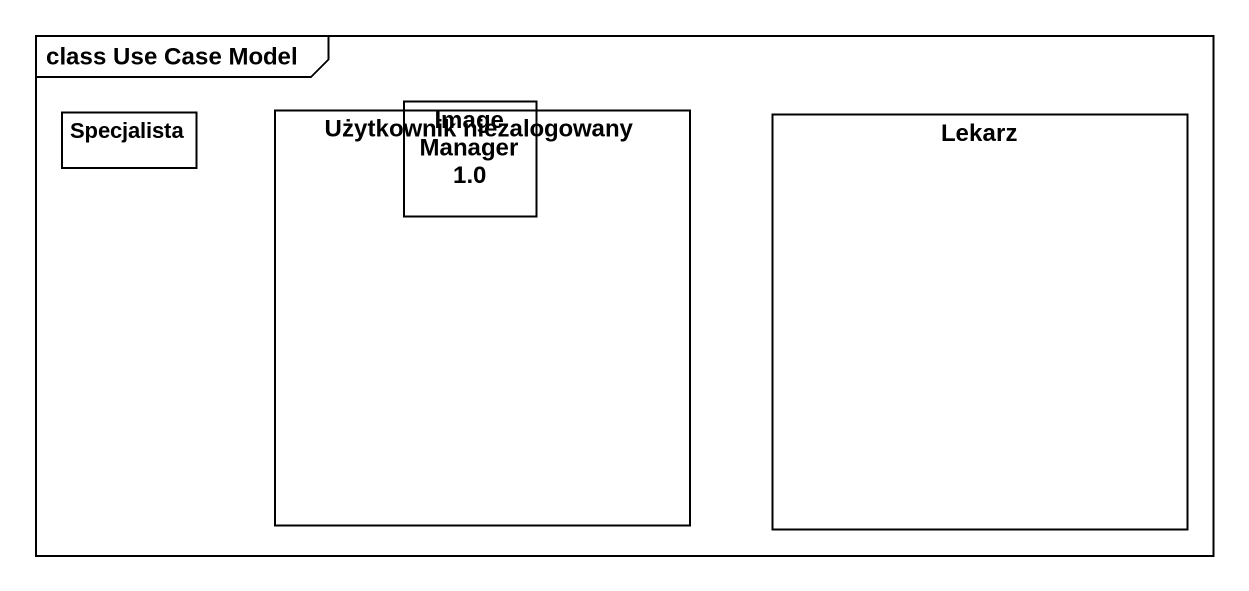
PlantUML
@startuml
mainframe class Use Case Model
rectangle Specjalista
rectangle "Użytkownik niezalogowany" as Użytkownik_niezalogowany
rectangle "Image Manager 1.0" as Image_Manager_1_0
rectangle Lekarz
@enduml
